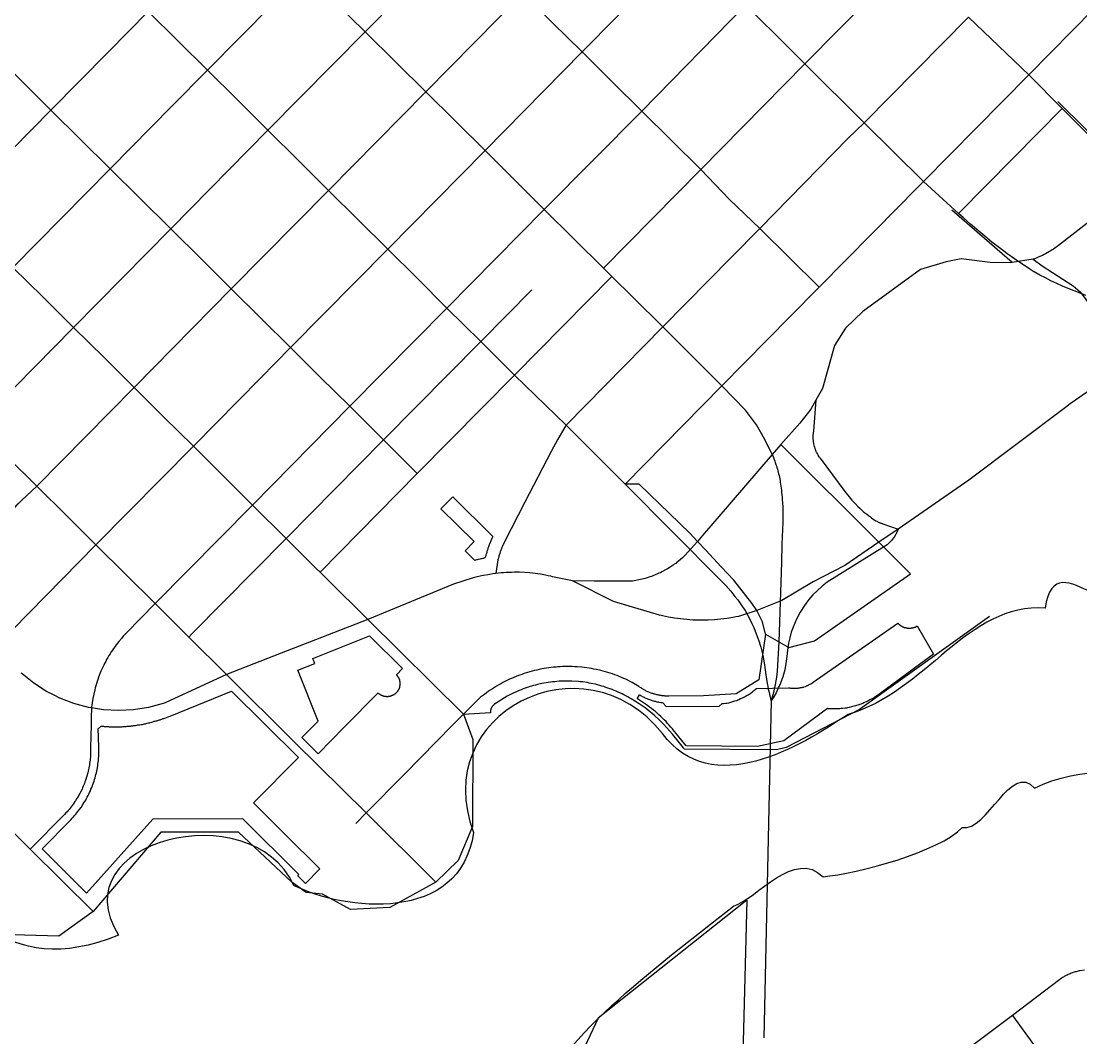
# Model space of a CAD drawing. Extents: x 1 to 394, y 101 to 384.
# Drawn here: x 225.8 to 253.81, y 273.92 to 300.79 of the extents above; entities that cross this region are included whole.
import ezdxf

# ---------------------------------------------------------------- set-up
doc = ezdxf.new("R2010")
doc.units = 0
doc.layers.get('0').update_dxf_attribs({"linetype": 'CONTINUOUS'})

msp = doc.modelspace()

# ---------------------------------------------------------------- linework, layer by layer
at = {"color": 4}
for points in [[(237.462373, 303.118888), (234.888246, 300.516123)], [(243.379971, 302.775126), (240.625794, 299.980019)], [(249.273023, 302.460011), (246.51475, 299.664905)], [(233.288122, 302.09988), (230.722188, 299.497116)], [(239.062496, 301.531038), (236.492465, 298.92418)], [(239.84414, 300.753482), (239.062496, 301.531038)], [(234.888246, 300.516123), (234.073863, 301.318233)], [(244.947366, 301.220016), (242.205457, 298.416723)], [(245.733106, 300.44246), (244.947366, 301.220016)], [(254.15116, 301.121798), (252.428263, 299.374344), (249.649529, 296.554683)], [(229.15889, 301.052226), (228.098968, 299.975927)], [(230.722188, 299.497116), (229.15889, 301.052226)], [(250.836321, 300.9049), (248.082134, 298.109794)], [(252.428263, 299.374344), (250.836321, 300.9049)], [(234.888246, 300.516123), (232.322322, 297.909265)], [(235.710821, 299.701736), (234.888246, 300.516123)], [(240.625794, 299.980019), (239.84414, 300.753482)], [(246.51475, 299.664905), (245.733106, 300.44246)], [(225.803129, 299.218832), (224.939632, 300.074144)], [(228.098968, 299.975927), (226.584773, 298.441278)], [(240.625794, 299.980019), (238.05986, 297.373162)], [(242.205457, 298.416723), (241.411535, 299.202463), (240.625794, 299.980019)], [(236.492465, 298.92418), (235.710821, 299.701736)], [(230.722188, 299.497116), (229.780934, 298.543587)], [(231.503842, 298.719561), (230.722188, 299.497116)], [(246.51475, 299.664905), (243.764659, 296.873889)], [(248.082134, 298.109794), (246.51475, 299.664905)], [(226.584773, 298.441278), (225.803129, 299.218832)], [(253.316317, 298.486294), (252.428263, 299.374344)], [(236.492465, 298.92418), (233.922445, 296.321415)], [(238.05986, 297.373162), (237.27412, 298.150717), (236.492465, 298.92418)], [(232.322322, 297.909265), (231.503842, 298.719561)], [(255.436181, 296.456465), (253.201724, 298.674544)], [(226.584773, 298.441278), (224.018839, 295.838513)], [(227.370513, 297.667815), (226.584773, 298.441278)], [(229.780934, 298.543587), (228.152168, 296.890259)], [(242.205457, 298.416723), (239.623158, 295.818051)], [(242.974822, 297.647352), (242.205457, 298.416723)], [(253.316317, 298.486294), (252.019028, 297.168542), (250.574408, 295.707556)], [(255.276571, 296.517852), (253.316317, 298.486296)], [(248.082134, 298.109794), (247.656525, 297.704646), (245.323861, 295.314686)], [(249.649529, 296.554683), (248.082134, 298.109794)], [(232.322322, 297.909265), (229.752291, 295.302409)], [(233.136705, 297.098971), (232.322322, 297.909265)], [(228.152168, 296.890259), (227.370513, 297.667815)], [(243.764659, 296.873889), (242.974822, 297.647352)], [(238.05986, 297.373162), (235.489829, 294.766304)], [(238.841504, 296.595606), (238.05986, 297.373162)], [(228.152168, 296.890259), (225.582137, 294.283402)], [(228.933812, 296.112704), (228.152168, 296.890259)], [(233.922445, 296.321415), (233.136705, 297.098971)], [(239.623158, 295.818051), (238.841504, 296.595606)], [(243.764659, 296.873889), (241.190543, 294.26294)], [(244.521756, 296.075871), (243.764659, 296.873889)], [(233.922445, 296.321415), (231.348329, 293.718651)], [(234.704089, 295.54386), (233.922445, 296.321415)], [(249.649529, 296.554683), (249.416258, 296.325508), (248.994745, 295.895806)], [(250.574408, 295.707556), (249.649529, 296.554683)], [(229.752291, 295.302409), (228.933812, 296.112704)], [(245.323861, 295.314686), (244.521756, 296.075871)], [(254.830742, 296.11268), (253.21834, 294.864498), (253.120175, 294.790837), (253.083298, 294.76628), (253.050611, 294.74582), (253.013733, 294.721263), (252.981047, 294.700802), (252.87055, 294.63942), (252.833673, 294.623045), (252.796796, 294.602584), (252.723146, 294.569845), (252.682182, 294.55347), (252.608532, 294.520731), (252.567569, 294.504356), (252.54714, 294.500271)], [(239.623158, 295.818051), (237.053128, 293.211193)], [(240.404802, 295.040495), (239.623158, 295.818051)], [(248.994745, 295.895806), (246.891256, 293.763667)], [(251.994471, 294.410267), (250.398434, 295.797588)], [(235.489829, 294.766304), (234.704089, 295.54386)], [(253.942426, 293.542672), (253.786923, 293.599968), (253.631409, 293.66135), (253.475895, 293.726829), (253.324478, 293.792307), (253.168964, 293.861882), (253.017547, 293.931456), (252.870226, 294.009213), (252.722894, 294.082874), (252.575573, 294.164727), (252.567192, 294.168813), (252.460792, 294.234291), (252.051558, 294.512574), (251.851026, 294.655808), (251.654591, 294.803135), (251.458156, 294.954553), (251.265817, 295.110064), (250.889312, 295.429271), (250.705155, 295.592967), (250.574198, 295.707554)], [(229.752291, 295.302409), (227.182271, 292.699644)], [(230.570771, 294.492115), (229.752291, 295.302409)], [(245.323861, 295.314686), (244.562678, 294.545315)], [(245.323861, 295.314686), (246.105515, 294.541223)], [(241.190543, 294.26294), (240.404802, 295.040495)], [(235.489829, 294.766304), (232.919809, 292.16354)], [(236.271484, 293.988749), (235.489829, 294.766304)], [(231.348329, 293.718651), (230.570771, 294.492115)], [(244.562678, 294.545315), (242.757927, 292.711922)], [(246.105515, 294.541223), (246.891256, 293.763667)], [(251.994471, 294.410267), (251.949422, 294.402095), (251.409231, 294.414373), (250.643951, 294.508495), (250.246985, 294.434834), (249.567644, 294.230215), (248.045278, 293.121175), (247.591015, 292.675104), (247.292277, 292.216755), (246.981249, 291.087254), (246.801189, 290.772138)], [(252.546941, 294.500299), (252.788393, 294.328419), (253.602787, 293.800499), (253.791029, 293.636803), (254.744562, 292.355883), (254.760905, 292.331326), (254.949158, 291.5374), (254.846823, 291.484203), (254.707674, 291.414629), (254.572632, 291.340968), (254.433482, 291.267308), (254.302525, 291.189551), (254.167483, 291.107698), (253.905569, 290.944002), (253.778699, 290.858063), (253.524978, 290.677997), (253.402203, 290.583876), (250.844451, 288.660449), (248.978318, 287.363159)], [(252.546941, 294.500299), (251.994471, 294.410263)], [(226.367877, 293.509939), (225.582137, 294.283402)], [(241.407438, 294.046042), (241.190543, 294.26294)], [(237.053128, 293.211193), (236.271484, 293.988749)], [(241.407438, 294.046042), (238.841504, 291.439186)], [(241.972186, 293.489476), (241.407438, 294.046042)], [(231.348329, 293.718651), (228.782394, 291.111794)], [(232.134069, 292.941096), (231.348329, 293.718651)], [(239.29167, 293.690005), (237.949364, 292.327236)], [(246.891256, 293.763667), (246.125976, 292.986112)], [(227.182271, 292.699644), (226.367877, 293.509939)], [(242.757927, 292.711922), (241.972186, 293.489476)], [(237.053128, 293.211193), (234.487193, 290.612522), (233.701453, 291.385985)], [(237.949364, 292.327236), (237.053128, 293.211193)], [(246.125976, 292.986112), (244.321225, 291.156811)], [(227.182271, 292.699644), (224.61224, 290.088695)], [(228.00075, 291.88935), (227.182271, 292.699644)], [(232.919809, 292.16354), (232.134069, 292.941096)], [(242.757927, 292.711922), (240.200185, 290.113249)], [(244.321225, 291.156811), (243.654163, 291.815686), (242.757927, 292.711922)], [(232.919809, 292.16354), (232.12179, 291.353246)], [(233.701453, 291.385985), (232.919809, 292.16354)], [(237.949364, 292.327236), (235.379333, 289.724471)], [(238.841504, 291.439186), (237.949364, 292.327236)], [(228.782394, 291.111794), (228.00075, 291.88935)], [(232.12179, 291.353246), (230.349778, 289.556683)], [(238.841504, 291.439186), (236.267387, 288.836421)], [(240.200185, 290.113249), (238.841504, 291.439186)], [(228.782394, 291.111794), (226.212364, 288.500845)], [(229.564038, 290.334239), (228.782394, 291.111794)], [(244.321225, 291.156811), (241.763473, 288.554046)], [(245.651253, 289.335694), (245.458914, 289.736748), (245.233826, 290.121434), (244.939173, 290.514304), (244.321225, 291.156811)], [(246.80122, 290.772125), (246.666167, 290.534766), (246.375611, 290.170543), (245.880427, 289.6017)], [(246.80122, 290.772125), (246.743914, 289.965923), (246.739723, 289.953644), (246.739723, 289.937269), (246.735532, 289.920895), (246.735532, 289.90452), (246.731342, 289.888145), (246.731342, 289.87177), (246.727151, 289.855395), (246.727151, 289.744901), (246.731342, 289.728527), (246.731342, 289.695787), (246.735532, 289.679413), (246.735532, 289.663038), (246.739723, 289.646663), (246.739723, 289.630288), (246.743914, 289.61801), (246.760257, 289.552531), (246.764448, 289.540253), (246.776705, 289.491149), (246.785086, 289.478871), (246.793468, 289.446131), (246.801849, 289.433853), (246.80604, 289.417478), (246.814421, 289.401103), (246.822802, 289.388825), (246.826993, 289.37245), (246.843336, 289.347893), (246.851717, 289.331518), (246.860098, 289.31924), (246.86848, 289.302865), (246.884823, 289.278308), (246.897081, 289.266029), (246.905462, 289.249654), (246.913843, 289.237376), (247.568627, 288.361602), (247.605504, 288.312499), (247.679154, 288.222464), (247.720117, 288.17336), (247.756995, 288.128342), (247.797958, 288.087421), (247.838921, 288.042403), (247.924829, 287.956464), (247.969878, 287.915543), (248.010841, 287.874622), (248.05589, 287.8337), (248.10094, 287.796865), (248.150074, 287.760029), (248.195124, 287.723194), (248.244259, 287.686358), (248.272859, 287.661801), (248.34651, 287.612698), (248.387473, 287.588141), (248.416074, 287.571766), (248.432417, 287.563594), (248.444675, 287.555422), (248.461018, 287.551337), (248.473276, 287.543165), (248.489619, 287.539079), (248.505962, 287.530907), (248.51822, 287.526822), (248.534563, 287.51865), (248.546821, 287.514564), (248.563164, 287.510478), (248.575422, 287.502306), (248.98057, 287.363164)], [(234.487193, 290.612522), (231.913077, 288.001572)], [(235.379333, 289.724471), (234.487193, 290.612522)], [(230.349778, 289.556683), (229.564038, 290.334239)], [(240.200185, 290.113249), (240.167498, 290.060049), (239.979245, 289.740842), (239.807367, 289.421635), (239.111652, 288.075237)], [(241.763473, 288.554046), (240.200185, 290.113249)], [(235.379333, 289.724471), (232.805217, 287.117614)], [(236.267387, 288.836421), (235.379333, 289.724471)], [(245.880427, 289.6017), (245.651253, 289.335694)], [(245.880427, 289.6017), (248.470918, 287.019397)], [(230.349778, 289.556683), (227.775662, 286.949826)], [(231.131433, 288.779128), (230.349778, 289.556683)], [(245.651253, 289.335694), (243.80558, 287.19537), (243.674624, 287.039858)], [(245.651253, 289.335694), (245.679854, 289.257937), (245.700283, 289.204737), (245.716626, 289.163816), (245.728884, 289.122895), (245.745227, 289.077877), (245.761571, 289.036956), (245.773828, 288.996034), (245.786086, 288.951017), (245.794467, 288.910095), (245.806725, 288.865078), (245.818982, 288.824156), (245.83124, 288.779139), (245.839621, 288.742303), (245.848002, 288.6932), (245.856383, 288.648182), (245.860574, 288.60726), (245.868955, 288.554061), (245.877336, 288.496764), (245.885718, 288.451747), (245.894099, 288.398547), (245.89829, 288.333069), (245.906671, 288.26759), (245.910861, 288.202112), (245.915052, 288.132537), (245.919243, 288.067059), (245.927624, 287.944287), (245.927624, 287.690558), (245.931814, 287.641455), (245.927624, 287.600533), (245.927624, 287.547334), (245.907195, 286.966214), (245.890851, 286.479218), (245.821287, 284.388003), (245.78441, 283.606356), (245.759894, 283.446752), (245.731294, 283.254411), (245.682159, 283.045698), (245.624852, 282.824706)], [(226.212364, 288.500845), (225.43072, 289.2784)], [(231.913077, 288.001572), (231.131433, 288.779128)], [(236.267387, 288.836421), (233.697367, 286.229564)], [(226.212364, 288.500845), (225.807225, 288.124345)], [(226.994018, 287.723289), (226.212364, 288.500845)], [(243.674624, 287.039858), (243.470006, 287.256756), (242.135882, 288.554046), (241.763473, 288.554046)], [(241.763473, 288.554046), (244.280304, 286.012668), (244.419443, 285.877618), (244.554496, 285.726199), (244.664992, 285.587058), (244.738642, 285.497023), (244.795948, 285.41517), (244.865513, 285.312856), (244.930991, 285.210542), (244.992383, 285.100047), (245.053776, 284.98546), (245.111083, 284.870873), (245.160218, 284.76447), (245.229782, 284.59259), (245.270745, 284.486187), (245.29526, 284.40843), (245.332138, 284.297935), (245.348481, 284.244735), (245.377082, 284.13424), (245.409769, 283.982822), (245.442455, 283.778201), (245.479333, 283.508104), (245.495676, 283.393517), (245.520191, 283.283012), (245.532449, 283.213448), (245.544706, 283.131626), (245.565136, 283.049805), (245.577393, 282.992498), (245.593737, 282.92702), (245.605994, 282.886056), (245.622338, 282.824664)], [(225.807225, 288.124345), (223.576865, 285.828509)], [(225.807225, 288.124345), (225.406163, 287.743751)], [(231.913077, 288.001572), (229.343057, 285.394715)], [(232.805217, 287.117614), (231.913077, 288.001572)], [(239.1116, 288.075236), (238.571408, 287.027582), (238.563027, 287.011207), (238.546684, 286.970286), (238.534426, 286.949825), (238.530236, 286.937547), (238.521854, 286.917086), (238.513473, 286.900711), (238.505092, 286.880251), (238.496711, 286.863876), (238.49252, 286.843415), (238.484139, 286.82704), (238.475758, 286.80658), (238.471567, 286.786119), (238.463186, 286.769744), (238.458995, 286.749283), (238.450614, 286.732909), (238.446423, 286.712448), (238.438042, 286.696073), (238.433851, 286.675612), (238.42547, 286.64697), (238.42128, 286.638798), (238.412898, 286.597876), (238.408708, 286.581502), (238.400326, 286.556945), (238.34302, 286.188628)], [(227.775662, 286.949826), (226.994018, 287.723289)], [(248.97837, 287.363158), (248.949769, 287.289498), (248.884291, 287.166725), (248.802469, 287.060323), (248.745163, 287.003027), (248.68377, 286.949827), (247.427403, 286.164087), (247.100011, 285.959467), (246.969054, 285.857153), (246.727612, 285.623886), (246.621202, 285.505207), (246.502524, 285.349696), (246.387942, 285.165538), (246.289777, 284.98138), (246.199783, 284.768576), (246.154734, 284.641711), (246.113771, 284.494385), (246.081084, 284.347059), (246.052483, 284.166993), (246.03614, 283.995112), (246.011625, 283.810954), (245.978938, 283.643166), (245.929803, 283.459009), (245.872496, 283.295312), (245.811104, 283.156173), (245.749711, 283.033398), (245.676061, 282.906538), (245.62284, 282.824716)], [(248.97837, 287.363158), (248.470918, 287.019397)], [(232.805217, 287.117614), (230.312953, 284.596698)], [(233.59915, 286.327782), (232.805217, 287.117614)], [(227.775662, 286.949826), (225.115606, 284.252936)], [(228.561402, 286.168178), (227.775662, 286.949826)], [(243.674624, 287.039858), (243.343146, 286.671543), (243.326803, 286.655168), (243.294116, 286.626526), (243.265515, 286.593786), (243.232828, 286.569229), (243.16735, 286.511933), (243.130472, 286.487376), (243.097786, 286.458733), (243.060908, 286.434176), (243.028221, 286.409619), (242.954571, 286.360516), (242.921884, 286.340055), (242.885007, 286.315498), (242.844044, 286.295037), (242.733558, 286.233655), (242.692595, 286.213195), (242.655718, 286.19682), (242.614754, 286.180445), (242.577877, 286.16407), (242.455102, 286.114967), (242.414139, 286.102688), (242.373176, 286.086313), (242.291354, 286.061756), (242.250391, 286.053585), (242.209428, 286.041306), (242.168464, 286.033135), (242.123415, 286.020856), (242.082452, 286.012684), (242.041489, 286.008599), (241.99644, 286.000427), (241.955476, 285.992255), (241.914513, 285.988169), (240.94052, 285.992255)], [(245.246104, 285.21465), (245.106965, 285.4029), (244.632252, 286.012668), (244.300764, 286.368705), (243.891519, 286.810684), (243.674624, 287.039858)], [(248.470918, 287.019397), (247.570586, 286.405538), (247.259569, 286.245934)], [(249.305762, 286.184548), (248.470918, 287.019397)], [(233.697367, 286.229564), (233.599202, 286.327782)], [(247.259569, 286.245934), (246.731646, 285.971743), (245.904984, 285.480655), (245.246104, 285.21465)], [(229.343057, 285.394715), (228.561402, 286.168178)], [(233.889706, 286.041314), (233.697367, 286.229564)], [(234.961917, 284.97729), (233.889706, 286.041314)], [(238.34633, 286.18864), (238.337949, 286.18864), (238.264299, 286.180468), (238.186563, 286.16819), (237.965571, 286.131354), (237.81825, 286.098615), (237.7446, 286.078154), (237.228955, 285.906273)], [(240.367967, 285.996298), (239.840054, 286.106792), (239.795005, 286.11907), (239.725441, 286.131349), (239.659962, 286.147724), (239.520824, 286.172281), (239.455345, 286.184559), (239.246632, 286.209116), (238.968354, 286.225491), (238.829204, 286.225491), (238.75964, 286.221405), (238.690076, 286.221405), (238.620512, 286.217319), (238.550948, 286.209148), (238.485469, 286.205062), (238.34633, 286.188687)], [(241.456552, 285.447916), (240.367967, 285.996298)], [(240.940908, 285.992205), (240.367967, 285.996291)], [(245.475278, 284.58442), (246.085044, 284.232475), (246.764385, 284.41254), (249.305762, 286.184548)], [(237.229102, 285.906265), (234.961917, 284.97729)], [(229.343057, 285.394715), (228.577777, 284.617159), (228.532728, 284.572142), (228.495851, 284.53122), (228.454887, 284.486203), (228.381237, 284.396167), (228.34855, 284.35115), (228.311673, 284.306132), (228.278986, 284.261114), (228.242109, 284.212011), (228.209422, 284.166993), (228.180821, 284.11789), (228.148134, 284.068786), (228.119533, 284.019682), (228.086847, 283.970579), (228.058246, 283.917379), (228.03373, 283.868276), (228.00513, 283.815076), (227.980614, 283.765972), (227.906964, 283.606369), (227.845572, 283.446766), (227.825143, 283.38947), (227.808799, 283.33627), (227.78837, 283.278984), (227.772027, 283.225763), (227.755683, 283.168457), (227.743426, 283.115236), (227.694291, 282.886061), (227.661604, 282.656887), (227.661604, 282.636458)], [(230.2311, 284.510758), (229.343057, 285.394715)], [(243.744198, 284.956829), (243.633702, 284.956829), (243.551881, 284.960914), (243.474145, 284.965), (243.228596, 284.989557), (243.146774, 285.001836), (243.069038, 285.014114), (242.905342, 285.038671), (242.827606, 285.055046), (242.745784, 285.075507), (242.668048, 285.091882), (241.456699, 285.44792)], [(245.246104, 285.21465), (244.759113, 285.055046), (244.689549, 285.042768), (244.611813, 285.026393), (244.448117, 285.001836), (244.370381, 284.989557), (244.124832, 284.965), (243.961136, 284.956829), (243.74424, 284.956829)], [(245.475278, 284.58442), (245.393457, 284.911812), (245.246125, 285.21465)], [(234.961917, 284.97729), (232.829774, 284.146534)], [(237.486919, 282.46865), (234.961917, 284.97729)], [(251.392887, 285.050954), (247.95937, 282.599607), (246.01548, 281.588789), (245.761749, 281.527396), (243.326771, 281.547825), (243.302256, 281.580512), (243.163117, 281.760583), (243.015796, 281.940643), (242.942146, 282.026551), (242.786643, 282.198429), (242.704821, 282.280251), (242.663858, 282.3253), (242.528805, 282.448074), (242.47967, 282.489037), (242.434621, 282.525915), (242.385486, 282.562792), (242.336351, 282.603755), (242.287216, 282.636442), (242.189051, 282.710092), (242.13583, 282.742779), (242.086695, 282.775466), (242.033474, 282.808153), (241.918882, 282.877717), (241.882004, 282.898146), (241.832869, 282.926747), (241.779649, 282.955348), (241.730514, 282.979863), (241.681379, 283.008464), (241.574979, 283.057599), (241.521758, 283.078028), (241.472623, 283.102543), (241.419402, 283.122973), (241.362096, 283.143402), (241.308875, 283.163831), (241.255654, 283.180175), (241.202433, 283.200604), (241.145127, 283.216947), (241.091906, 283.233291), (241.034599, 283.245548), (240.981378, 283.261892), (240.866797, 283.286407), (240.813576, 283.294788), (240.756269, 283.307066), (240.641677, 283.323441), (240.58437, 283.327527), (240.527063, 283.335699), (240.355175, 283.347977), (240.126001, 283.347977), (240.068694, 283.343891), (240.015473, 283.343891), (239.958167, 283.339806), (239.90086, 283.331634), (239.843553, 283.327548), (239.671675, 283.302991), (239.614369, 283.290712), (239.561148, 283.282331), (239.446566, 283.257816), (239.393345, 283.241473), (239.336038, 283.229215), (239.282818, 283.212872), (239.225511, 283.192443), (239.17229, 283.176099), (239.119069, 283.15567), (239.065848, 283.139327), (239.012628, 283.118897), (238.959407, 283.094382), (238.906186, 283.073953), (238.799786, 283.024818), (238.750651, 283.000303), (238.697431, 282.971702), (238.648296, 282.947187), (238.500964, 282.861279), (238.451829, 282.828592), (238.402694, 282.799991), (238.357645, 282.767305), (238.30851, 282.734618), (238.304319, 282.730427), (238.304319, 282.726237), (238.300129, 282.726237), (238.291748, 282.717855), (238.287557, 282.717855), (238.283366, 282.713665), (238.283366, 282.709474), (238.279176, 282.705284), (238.274985, 282.705284), (238.266604, 282.696902), (238.266604, 282.692712), (238.258223, 282.684331), (238.254032, 282.684331), (238.254032, 282.68014), (238.245651, 282.671759), (238.245651, 282.667568), (238.24146, 282.663377), (238.24146, 282.659187), (238.233079, 282.650806), (238.233079, 282.646615), (238.228888, 282.642424), (238.228888, 282.638234), (238.224698, 282.634043), (238.224698, 282.629853), (238.220507, 282.625662), (238.220507, 282.621471), (238.216317, 282.617281), (238.216317, 282.608899), (238.212126, 282.604709), (238.212126, 282.596328), (238.207935, 282.592137), (238.207935, 282.583756), (238.203745, 282.579565), (238.203745, 282.567308), (238.199554, 282.558926), (238.199554, 282.505706), (237.483378, 282.464742)], [(230.312953, 284.596698), (230.231132, 284.510759)], [(245.475278, 284.58442), (245.295218, 283.381256), (244.697731, 283.012938), (243.834234, 282.959717)], [(231.225554, 283.52449), (230.2311, 284.510758)], [(232.829774, 284.146534), (231.225554, 283.52449)], [(241.18236, 283.61043), (241.116882, 283.626805), (241.00229, 283.651362), (240.936811, 283.663641), (240.875419, 283.675919), (240.80994, 283.688198), (240.748548, 283.696369), (240.68307, 283.704541), (240.621677, 283.712713), (240.49072, 283.720884), (240.429328, 283.72497), (240.363849, 283.729056), (240.298371, 283.729056), (240.236979, 283.733142), (240.1715, 283.729056), (240.106022, 283.729056), (240.044629, 283.72497), (239.979151, 283.720884), (239.938188, 283.716798), (239.872709, 283.712713), (239.811317, 283.704541), (239.745839, 283.696369), (239.684446, 283.688198), (239.618968, 283.675919), (239.557575, 283.667747), (239.492097, 283.655469), (239.430704, 283.639094), (239.369312, 283.626815), (239.307919, 283.610441), (239.242441, 283.594066), (239.181048, 283.573605), (239.119656, 283.55723), (239.062349, 283.53677), (239.053968, 283.532684)], [(226.670712, 282.972016), (226.466095, 283.074372), (226.130521, 283.291268), (225.82359, 283.540902), (225.799075, 283.565459)], [(231.225554, 283.52449), (229.600874, 282.775581), (229.547653, 282.755152), (229.162965, 282.648752), (228.770095, 282.58736), (228.369043, 282.56693), (227.972076, 282.58736), (227.661059, 282.636495)], [(233.018027, 281.744292), (231.225554, 283.52449)], [(239.054314, 283.532674), (239.001093, 283.512214), (238.9397, 283.491753), (238.878308, 283.467196), (238.821001, 283.442639), (238.759609, 283.418082), (238.702302, 283.393525), (238.530424, 283.307586), (238.473117, 283.274847), (238.419897, 283.246246), (238.36259, 283.213559), (238.309369, 283.180872), (238.252063, 283.143995), (238.198842, 283.111308), (238.145621, 283.074431), (238.096486, 283.037553), (238.043265, 282.99659), (237.99413, 282.959713), (237.940909, 282.918749), (237.891774, 282.877786), (237.486626, 282.468541)], [(243.834234, 282.959738), (242.917537, 282.951356), (242.823457, 282.951356), (242.803028, 282.955547), (242.778513, 282.955547), (242.758084, 282.959738), (242.733569, 282.959738), (242.71314, 282.963928), (242.688624, 282.968119), (242.668195, 282.97231), (242.64368, 282.9765), (242.623251, 282.980691), (242.598736, 282.984881), (242.578306, 282.989072), (242.557877, 282.997453), (242.533362, 283.001644), (242.492399, 283.017987), (242.467884, 283.022178), (242.386062, 283.054865), (242.361547, 283.067122), (242.320584, 283.083466), (242.300154, 283.095723), (242.279725, 283.104104), (242.263382, 283.116362), (242.201989, 283.153239), (242.185646, 283.165497), (242.144683, 283.190012), (242.128339, 283.20227), (241.944183, 283.312765), (241.899134, 283.337322), (241.784552, 283.394618), (241.727245, 283.419175), (241.665853, 283.443732), (241.608546, 283.468289), (241.547153, 283.492846), (241.485761, 283.513306), (241.428454, 283.537863), (241.367062, 283.554238), (241.244287, 283.59516), (241.182895, 283.611534)], [(227.66108, 282.636442), (227.579258, 282.6487), (227.19457, 282.751056), (226.822171, 282.894291), (226.670744, 282.972027)], [(227.66108, 282.636442), (227.656889, 282.599565), (227.644632, 282.427687), (227.644632, 282.194416), (227.632374, 281.592833), (227.632374, 281.380033), (227.620117, 281.257259), (227.615926, 281.212209), (227.607545, 281.171246), (227.603354, 281.130283), (227.562391, 280.925655), (227.500999, 280.721038), (227.484655, 280.684161), (227.472398, 280.643197), (227.456054, 280.602234), (227.439711, 280.565357), (227.423367, 280.524393), (227.407024, 280.487516), (227.366061, 280.413866), (227.349717, 280.372903), (227.308754, 280.299253), (227.284239, 280.266566), (227.26381, 280.229688), (227.239295, 280.192811), (227.218865, 280.160124), (227.19435, 280.123247), (227.169835, 280.09056), (227.14532, 280.053683), (227.120805, 280.020996), (227.092204, 279.988309), (227.067689, 279.955622), (227.039088, 279.922935), (227.010487, 279.894334), (226.981886, 279.861648), (226.940923, 279.820684), (226.036504, 278.903987)], [(245.62261, 282.824685), (245.430261, 273.911446)], [(237.486919, 282.46865), (237.196363, 282.18218), (235.927717, 280.884891), (234.920985, 279.861794)], [(237.486919, 282.46865), (237.736554, 281.805684), (237.728173, 279.50576), (237.347581, 278.601331), (236.758276, 278.0284)], [(234.920985, 279.861794), (233.018027, 281.744292)], [(226.0364, 278.904176), (224.329866, 280.598421)], [(234.920985, 279.861794), (234.642707, 279.583506)], [(236.758475, 278.0284), (234.920985, 279.861794)], [(236.758475, 278.0284), (235.547125, 277.361338), (234.499472, 277.304032), (233.766931, 277.713277), (233.33314, 277.758326), (232.956634, 278.032518), (231.540667, 279.354353), (229.486281, 279.354353), (227.697905, 277.259045)], [(227.697905, 277.259025), (226.0364, 278.904176)], [(244.980105, 277.557773), (241.047307, 274.435273), (240.196089, 272.62234), (240.183831, 271.893896), (240.302509, 271.746575)], [(244.980105, 277.557773), (244.85733, 272.786036)], [(227.697905, 277.259025), (226.793487, 276.604241), (224.968275, 276.653376), (224.342145, 277.27542)], [(253.905727, 275.703919), (253.791134, 275.687575), (253.766619, 275.683385), (253.738018, 275.679194), (253.680712, 275.662851), (253.656196, 275.65866), (253.627596, 275.650279), (253.60308, 275.638021), (253.574479, 275.62964), (253.549964, 275.621259), (253.521363, 275.609001), (253.496848, 275.596744), (253.472333, 275.588363), (253.447818, 275.576105), (253.419217, 275.559762), (253.370082, 275.535247), (253.349653, 275.518903), (253.325138, 275.506646), (253.276003, 275.473959), (253.255574, 275.457615), (251.999217, 274.508179)], [(251.998567, 274.508934), (249.473554, 272.610061)], [(251.998567, 274.508934), (252.653351, 273.608611)]]:
    msp.add_lwpolyline(points, dxfattribs=at)
at = {"color": 3}
for points in [[(238.035303, 286.59788), (238.035303, 286.593794), (238.010788, 286.589708), (237.990359, 286.585622), (237.965844, 286.581536), (237.945414, 286.57745), (237.920899, 286.569279), (237.879936, 286.561107), (237.855421, 286.552935), (237.834992, 286.548849), (237.810476, 286.544764), (237.790047, 286.536592), (237.53222, 286.794412), (237.769576, 287.035864), (236.893811, 287.903452), (237.208924, 288.222659), (238.26476, 287.170913), (238.256379, 287.154538), (238.247998, 287.134077), (238.23574, 287.113616), (238.211225, 287.052234), (238.202844, 287.027677), (238.190586, 287.007217), (238.166071, 286.945835), (238.15769, 286.921278), (238.153499, 286.900817), (238.137156, 286.859896), (238.128775, 286.835339), (238.124584, 286.814878), (238.116203, 286.794417), (238.107822, 286.76986), (238.103631, 286.7494), (238.09525, 286.724843), (238.091059, 286.704382), (238.082678, 286.683921), (238.078487, 286.659364), (238.074297, 286.638904), (238.057953, 286.610261), (238.033438, 286.597982)], [(242.082682, 282.877895), (242.144075, 282.980251), (242.148266, 282.980251), (242.168695, 282.967993), (242.19321, 282.955736), (242.213639, 282.943478), (242.262774, 282.918963), (242.283203, 282.906705), (242.307718, 282.894448), (242.332234, 282.886067), (242.356749, 282.873809), (242.528627, 282.816503), (242.553142, 282.812312), (242.577657, 282.803931), (242.602172, 282.79974), (242.630773, 282.795549), (242.655288, 282.787168), (242.704423, 282.778787), (242.733024, 282.778787), (242.757539, 282.774596), (242.843447, 282.676431), (244.247145, 282.680622), (244.324881, 282.750186), (244.341225, 282.750186), (244.36574, 282.754377), (244.423046, 282.762758), (244.447562, 282.766948), (244.504868, 282.77533), (244.529383, 282.783711), (244.557984, 282.787902), (244.582499, 282.796283), (244.6111, 282.804664), (244.635615, 282.813045), (244.664216, 282.821426), (244.713351, 282.83777), (244.741952, 282.850027), (244.766467, 282.858409), (244.815602, 282.882924), (244.844203, 282.891305), (244.917853, 282.928182), (244.942368, 282.944526), (244.962798, 282.956783), (244.987313, 282.973127), (245.011828, 282.985384), (245.036343, 283.001728), (245.056772, 283.013985), (245.081287, 283.030329), (245.101717, 283.046672), (245.126232, 283.063015), (245.146661, 283.079359), (245.16709, 283.099788), (245.191605, 283.116131), (245.212034, 283.132475), (245.232464, 283.152904), (246.079596, 283.169248), (246.087978, 283.169248), (246.104321, 283.165057), (246.116579, 283.165057), (246.132922, 283.160866), (246.149265, 283.160866), (246.165609, 283.156676), (246.288383, 283.156676), (246.304727, 283.160866), (246.333328, 283.160866), (246.349671, 283.165057), (246.366015, 283.165057), (246.382358, 283.169248), (246.394615, 283.173438), (246.410959, 283.173438), (246.427302, 283.177629), (246.43956, 283.181819), (246.455903, 283.18601), (246.464284, 283.18601), (246.472666, 283.190201), (246.484923, 283.194391), (246.51761, 283.202772), (246.529868, 283.206963), (246.546211, 283.215344), (246.558469, 283.219535), (246.574812, 283.227916), (246.587069, 283.232107), (246.603413, 283.240488), (246.61567, 283.244679), (246.627928, 283.25306), (246.644271, 283.261441), (246.656529, 283.265632), (246.668786, 283.274013), (246.68513, 283.282394), (246.734265, 283.315133), (248.968711, 284.882521), (248.977092, 284.874349), (248.981283, 284.866177), (248.989664, 284.858006), (248.998045, 284.85392), (249.002236, 284.849834), (249.006427, 284.841662), (249.010617, 284.837576), (249.018998, 284.83349), (249.02738, 284.825319), (249.035761, 284.821233), (249.039951, 284.817147), (249.048333, 284.813061), (249.052523, 284.808975), (249.060905, 284.804889), (249.065095, 284.800804), (249.069286, 284.800804), (249.077667, 284.796718), (249.081858, 284.792632), (249.090239, 284.788546), (249.094429, 284.78446), (249.102811, 284.78446), (249.111192, 284.780374), (249.115383, 284.776289), (249.123764, 284.776289), (249.127954, 284.772203), (249.136336, 284.768117), (249.144717, 284.768117), (249.148907, 284.764031), (249.157289, 284.764031), (249.161479, 284.759945), (249.169861, 284.759945), (249.178242, 284.755859), (249.190499, 284.755859), (249.198881, 284.751773), (249.211138, 284.751773), (249.219519, 284.747688), (249.321875, 284.747688), (249.330256, 284.751773), (249.350686, 284.751773), (249.359067, 284.755859), (249.363257, 284.755859), (249.371639, 284.759945), (249.383896, 284.759945), (249.392277, 284.764031), (249.400659, 284.764031), (249.404849, 284.768117), (249.41323, 284.772203), (249.417421, 284.772203), (249.425802, 284.776289), (249.434184, 284.776289), (249.438374, 284.780374), (249.446755, 284.78446), (249.450946, 284.788546), (249.459327, 284.788546), (249.463518, 284.792632), (249.471899, 284.796718), (249.47609, 284.800804), (249.484471, 284.804889), (249.91008, 284.060073), (248.46546, 282.996049), (248.379553, 282.934657), (248.350952, 282.918313), (248.322351, 282.897884), (248.289664, 282.881541), (248.261063, 282.865197), (248.228376, 282.848854), (248.199775, 282.832511), (248.167088, 282.816167), (248.138487, 282.799824), (248.105801, 282.787566), (248.073114, 282.771223), (248.044513, 282.758965), (247.913556, 282.70983), (247.880869, 282.701449), (247.848183, 282.689192), (247.811305, 282.68081), (247.680348, 282.648124), (247.643471, 282.639742), (247.610784, 282.635552), (247.573907, 282.631361), (247.508428, 282.62298), (247.471551, 282.618789), (247.438864, 282.614599), (247.401987, 282.610408), (247.19737, 282.610408), (247.160492, 282.614599), (247.127805, 282.614599), (247.107376, 282.618789), (245.957419, 281.771657), (245.257618, 281.616143), (243.37511, 281.636572), (243.031354, 282.058085), (243.01501, 282.0826), (242.969961, 282.131735), (242.928998, 282.18087), (242.883949, 282.225919), (242.842986, 282.275054), (242.797937, 282.320103), (242.748802, 282.365152), (242.703753, 282.410201), (242.654618, 282.455251), (242.609568, 282.496214), (242.560434, 282.541263), (242.511299, 282.582226), (242.458078, 282.623189), (242.408943, 282.660067), (242.355722, 282.70103), (242.196112, 282.811526), (242.142891, 282.844213), (242.08967, 282.88109)], [(235.236109, 283.033398), (234.339872, 282.12898), (233.65235, 281.425093), (233.218548, 281.854788), (233.648253, 282.28859), (233.108062, 283.634984), (233.558218, 283.81505), (233.509083, 283.941914), (235.002807, 284.543497), (235.874486, 283.680001), (235.714886, 283.516305), (235.723268, 283.508133), (235.723268, 283.504047), (235.735525, 283.491769), (235.739716, 283.483597), (235.751973, 283.471319), (235.751973, 283.467233), (235.756164, 283.459061), (235.764545, 283.450889), (235.764545, 283.446803), (235.768736, 283.438632), (235.777117, 283.43046), (235.777117, 283.426374), (235.781308, 283.418202), (235.781308, 283.414117), (235.785498, 283.410031), (235.785498, 283.401859), (235.789689, 283.397773), (235.789689, 283.393687), (235.793879, 283.385516), (235.793879, 283.38143), (235.79807, 283.373258), (235.79807, 283.369172), (235.802261, 283.365086), (235.802261, 283.344626), (235.806451, 283.34054), (235.806451, 283.324165), (235.810642, 283.315993), (235.810642, 283.242333), (235.806451, 283.233952), (235.806451, 283.217608), (235.802261, 283.209227), (235.802261, 283.200846), (235.79807, 283.192465), (235.79807, 283.180207), (235.793879, 283.176016), (235.793879, 283.171826), (235.789689, 283.163445), (235.789689, 283.159254), (235.785498, 283.155063), (235.785498, 283.146682), (235.781308, 283.142491), (235.781308, 283.138301), (235.777117, 283.12992), (235.772926, 283.125729), (235.772926, 283.121538), (235.768736, 283.113157), (235.764545, 283.108967), (235.764545, 283.104776), (235.756164, 283.096395), (235.751973, 283.088013), (235.751973, 283.083823), (235.739716, 283.071565), (235.735525, 283.063184), (235.674133, 283.001792), (235.665751, 283.001792), (235.649408, 282.985448), (235.641027, 282.985448), (235.632645, 282.977067), (235.628455, 282.977067), (235.620074, 282.972876), (235.615883, 282.968686), (235.611692, 282.968686), (235.603311, 282.964495), (235.599121, 282.964495), (235.59493, 282.960305), (235.586549, 282.960305), (235.582358, 282.956114), (235.578167, 282.956114), (235.569786, 282.951923), (235.565596, 282.951923), (235.557214, 282.947733), (235.548833, 282.947733), (235.540452, 282.943542), (235.528194, 282.943542), (235.524004, 282.939351), (235.495403, 282.939351), (235.487022, 282.935161), (235.454335, 282.935161), (235.445954, 282.939351), (235.417353, 282.939351), (235.413162, 282.943542), (235.396819, 282.943542), (235.388437, 282.947733), (235.37618, 282.947733), (235.371989, 282.951923), (235.367799, 282.951923), (235.359417, 282.956114), (235.355227, 282.956114), (235.351036, 282.960305), (235.342655, 282.960305), (235.338464, 282.964495), (235.334274, 282.964495), (235.325892, 282.968686), (235.321702, 282.968686), (235.317511, 282.972876), (235.30913, 282.977067), (235.304939, 282.977067), (235.296558, 282.985448), (235.288177, 282.989639), (235.283986, 282.989639), (235.271729, 283.001896), (235.263348, 283.006087), (235.259157, 283.010278), (235.254966, 283.010278), (235.234537, 283.030707), (235.230346, 283.030707)], [(227.837054, 282.088058), (227.910704, 282.157623), (227.931134, 282.157623), (227.951563, 282.153432), (227.971992, 282.153432), (227.996507, 282.149241), (228.041556, 282.149241), (228.061986, 282.145051), (228.107035, 282.145051), (228.127464, 282.14086), (228.463038, 282.14086), (228.483467, 282.145051), (228.528516, 282.145051), (228.553031, 282.149241), (228.573461, 282.149241), (228.597976, 282.153432), (228.638939, 282.153432), (228.663454, 282.157623), (228.683883, 282.157623), (228.708398, 282.161813), (228.728828, 282.166004), (228.749257, 282.166004), (228.773772, 282.170194), (228.794201, 282.174385), (228.818716, 282.174385), (228.85968, 282.182766), (228.884195, 282.186957), (228.904624, 282.191148), (228.929139, 282.191148), (228.970102, 282.199529), (228.994617, 282.203719), (229.035581, 282.212101), (229.060096, 282.216291), (229.080525, 282.220482), (229.100954, 282.228863), (229.125469, 282.233054), (229.166433, 282.241435), (229.190948, 282.245626), (229.211377, 282.254007), (229.25234, 282.262388), (229.276855, 282.270769), (229.297285, 282.27496), (229.317714, 282.283341), (229.338143, 282.287532), (229.362658, 282.295913), (229.383087, 282.300104), (229.403517, 282.308485), (229.423946, 282.312675), (229.444375, 282.321057), (229.46889, 282.325247), (229.530283, 282.349762), (229.550712, 282.353953), (229.571141, 282.362334), (229.595656, 282.370715), (229.63662, 282.387059), (229.657049, 282.391249), (229.738871, 282.423936), (231.359465, 283.07872), (233.127381, 281.327169), (231.940578, 280.124001), (232.759057, 279.309618), (233.692129, 278.384739), (233.311537, 277.995955), (233.111006, 278.196486), (233.139607, 278.229173), (231.654065, 279.706532), (229.276384, 279.694275), (227.528929, 277.742202), (226.350319, 278.908534), (227.099223, 279.669718), (227.119653, 279.690147), (227.148254, 279.722834), (227.18094, 279.75552), (227.209541, 279.792398), (227.242228, 279.825085), (227.299535, 279.898735), (227.32405, 279.935612), (227.381357, 280.009262), (227.430491, 280.082912), (227.455007, 280.123875), (227.479522, 280.160753), (227.504037, 280.201716), (227.524466, 280.242679), (227.544895, 280.279557), (227.56941, 280.32052), (227.58984, 280.361483), (227.606183, 280.402447), (227.626612, 280.447496), (227.642956, 280.488459), (227.663385, 280.529422), (227.679728, 280.574471), (227.696072, 280.615435), (227.708329, 280.660484), (227.724673, 280.701447), (227.73693, 280.746496), (227.753274, 280.791545), (227.765531, 280.832508), (227.773912, 280.877557), (227.78617, 280.922607), (227.794551, 280.967656), (227.806809, 281.012705), (227.823152, 281.102698), (227.827343, 281.147747), (227.835724, 281.192796), (227.839915, 281.237846), (227.844105, 281.286981), (227.852486, 281.376974), (227.852486, 281.606148), (227.836143, 282.09314)]]:
    msp.add_lwpolyline(points, dxfattribs=at)
at = {"color": 1}
for points in [[(255.395595, 286.265959), (255.021645, 284.086834), (253.141924, 287.234854), (252.864191, 285.275408)], [(252.864191, 285.275408), (250.827406, 285.437469), (249.693457, 283.030402), (247.654178, 282.467561)], [(242.746643, 281.960915), (240.653882, 284.591582), (236.550862, 282.478142), (237.757989, 279.345605)], [(247.654178, 282.467561), (246.387921, 281.611648), (244.056713, 280.195985), (242.746643, 281.960915)], [(250.672343, 279.476488), (251.340494, 279.35078), (251.957342, 281.23971), (252.586039, 280.516955)], [(252.586039, 280.516955), (253.759631, 281.103463), (255.306199, 281.011898), (256.835941, 280.896834)], [(233.007194, 277.946128), (231.876954, 280.39549), (226.791758, 279.120967), (228.375119, 276.633324)], [(228.375119, 276.633324), (225.345462, 275.393007), (224.126213, 277.460069), (222.351592, 279.46883)], [(237.757989, 279.345605), (237.408638, 276.90694), (234.315787, 277.27695), (233.007194, 277.946128)], [(246.993014, 278.174045), (247.893179, 278.248533), (250.086379, 278.842846), (250.672343, 279.476488)], [(244.630566, 277.398886), (245.237157, 277.596935), (246.247179, 278.921473), (246.993014, 278.174045)], [(239.010878, 271.684606), (240.060679, 273.975887), (242.464353, 275.68701), (244.630566, 277.398886)]]:
    msp.add_open_spline(points, degree=3, dxfattribs=at)

doc.saveas('drawing.dxf')
